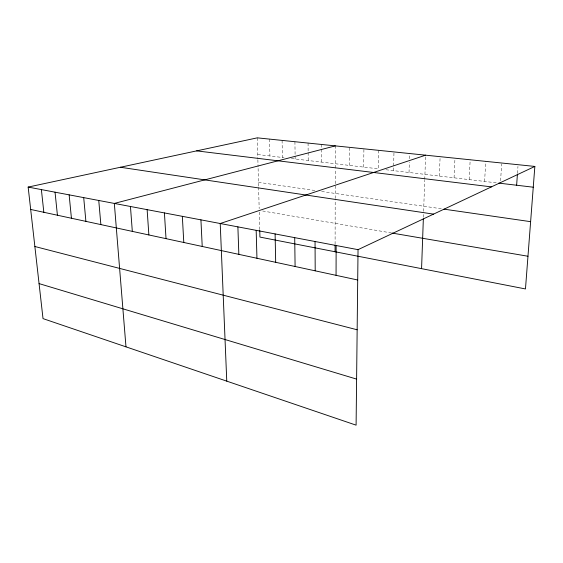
<?xml version="1.0" encoding="UTF-8"?>
<svg xmlns="http://www.w3.org/2000/svg" width="563" height="563" viewBox="0 0 563 563"><rect width="100%" height="100%" fill="white"/><g stroke="black" fill="none" stroke-linecap="round" stroke-linejoin="round"><path stroke-width="0.42" stroke-dasharray="2.81 2.11" d="M335.098 244.279L335.196 199.281M335.196 198.45L335.259 169.006M335.266 168.126L335.316 145.88M349.306 165.395L349.44 147.33M363.677 167.098L363.916 148.822M378.758 150.349L378.42 168.851L290.895 158.47M393.53 170.638L393.98 151.919M409.034 172.475L409.336 162.144M409.442 158.696L409.597 153.53M423.404 217.262L423.587 212.174M423.615 211.322L424.72 180.273M424.755 179.428L425.621 155.177M439.33 176.071L440.125 156.676M454.06 177.817L454.974 158.203M469.148 179.604L470.182 159.772M484.595 181.434L485.763 161.37M500.584 180.779L501.668 163.861M517.481 173.256L517.96 166.416M257.734 154.536L284.09 157.668M385.972 169.744L497.924 183.017M258.473 182.349L315.878 190.639M321.663 191.476L442.279 208.901M262.632 210.984L391.215 232.92M257.291 137.844L257.854 158.907M257.875 159.779L258.058 166.768M258.107 168.513L258.586 186.494M258.607 187.324L259.17 208.662M259.261 212.082L259.754 230.443M269.55 139.103L269.923 155.986M282.091 140.398L282.387 157.464M294.928 141.721L295.146 158.977M308.074 143.072L308.137 151.799M308.144 152.672L308.207 160.525M321.529 144.459L321.579 162.109"/><path stroke-width="0.84" d="M335.076 251.76L335.091 245.109M336.062 275.328L336.139 245.503M534.85 166.43L358.04 249.662L356.097 425.156L43.02 318.616L28.15 187.078L257.291 137.844L534.85 166.43L525.469 288.953L259.93 237.079L259.754 230.443M421.567 268.65L423.341 218.958M516.637 185.234L517.418 174.115M425.621 155.177L220.224 223.518L226.769 381.144M335.316 145.88L114.331 203.426L125.978 346.843M498.755 183.116L533.26 187.205M196.642 150.877L491.422 186.874M443.989 209.147L530.62 221.667M120.398 167.253L433.531 214.123M392.031 233.061L527.974 256.242M28.15 187.078L358.04 249.662M30.683 209.457L357.702 280.001M34.871 246.503L357.153 329.784M39.065 283.604L356.611 379.103M41.38 189.583L43.837 212.293M55.04 192.173L57.419 215.221M69.136 194.854L71.431 218.247M83.704 197.613L85.9 221.365M98.757 200.47L100.861 224.595M130.447 206.48L132.319 231.379M147.126 209.647L148.871 234.954M164.417 212.927L166.022 238.649M182.335 216.326L183.791 242.484M200.928 219.851L202.223 246.46M237.889 226.868L238.846 254.363M256.172 230.337L256.953 258.262M275.103 233.926L275.687 262.309M294.709 237.649L295.096 266.496M315.048 241.506L315.203 270.831"/></g></svg>
